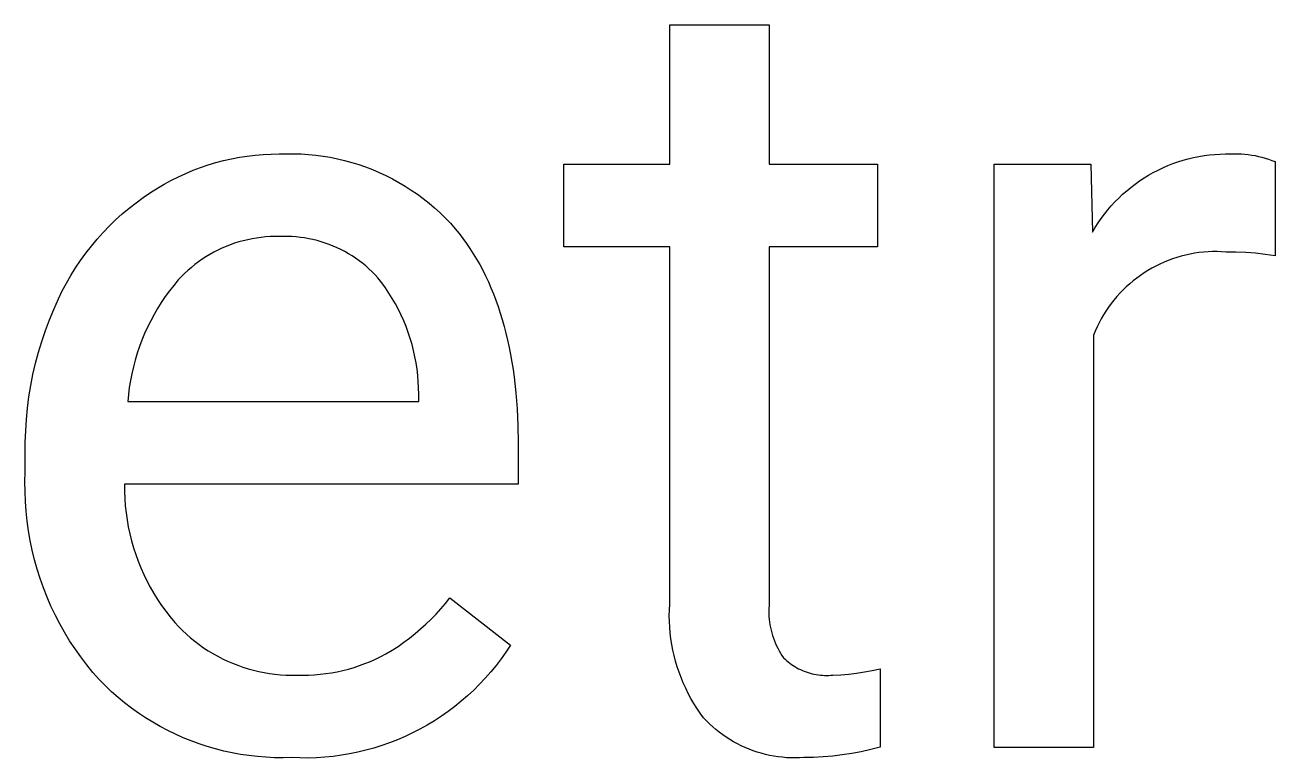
# Model space of a CAD drawing. Header units: millimetres. Extents: x 0 to 4030, y 0 to 2816.
# Drawn here: x 3855.69 to 3901.72, y 356.41 to 383.41 of the extents above; entities that cross this region are included whole.
import ezdxf

# ---------------------------------------------------------------- set-up
doc = ezdxf.new("R2010")
doc.units = ezdxf.units.MM
doc.header["$MEASUREMENT"] = 0
doc.layers.add('Domyślny', color=7, linetype='Continuous', true_color=0x000000)

msp = doc.modelspace()

# ---------------------------------------------------------------- linework, layer by layer
at = {"layer": 'Domyślny'}
for p, q in [((3879.428, 378.274), (3879.428, 383.406)), ((3879.428, 383.406), (3883.086, 383.406)), ((3883.086, 383.406), (3883.086, 378.274)), ((3863.001, 378.412), (3863.289, 378.477)), ((3863.289, 378.477), (3863.579, 378.532)), ((3863.579, 378.532), (3863.87, 378.577)), ((3863.87, 378.577), (3864.163, 378.611)), ((3864.163, 378.611), (3864.456, 378.636)), ((3864.456, 378.636), (3864.751, 378.65)), ((3864.751, 378.65), (3865.045, 378.655)), ((3865.045, 378.655), (3865.315, 378.665)), ((3865.315, 378.665), (3865.586, 378.666)), ((3865.586, 378.666), (3865.856, 378.657)), ((3865.856, 378.657), (3866.125, 378.64)), ((3866.125, 378.64), (3866.394, 378.614)), ((3866.394, 378.614), (3866.662, 378.578)), ((3866.662, 378.578), (3866.929, 378.534)), ((3866.929, 378.534), (3867.193, 378.481)), ((3867.193, 378.481), (3867.456, 378.418)), ((3867.456, 378.418), (3867.717, 378.347)), ((3898.147, 378.365), (3898.337, 378.424)), ((3898.337, 378.424), (3898.528, 378.477)), ((3898.528, 378.477), (3898.721, 378.523)), ((3898.721, 378.523), (3898.915, 378.562)), ((3898.915, 378.562), (3899.111, 378.595)), ((3899.111, 378.595), (3899.307, 378.621)), ((3899.307, 378.621), (3899.505, 378.639)), ((3899.505, 378.639), (3899.703, 378.651)), ((3899.703, 378.651), (3899.901, 378.656)), ((3899.901, 378.656), (3900.099, 378.655)), ((3900.099, 378.655), (3900.227, 378.659)), ((3900.227, 378.659), (3900.355, 378.659)), ((3900.355, 378.659), (3900.482, 378.655)), ((3900.482, 378.655), (3900.61, 378.647)), ((3900.61, 378.647), (3900.737, 378.633)), ((3900.737, 378.633), (3900.863, 378.616)), ((3900.863, 378.616), (3900.989, 378.594)), ((3900.989, 378.594), (3901.114, 378.568)), ((3901.114, 378.568), (3901.238, 378.537)), ((3901.238, 378.537), (3901.361, 378.502)), ((3901.361, 378.502), (3901.482, 378.463)), ((3901.482, 378.463), (3901.602, 378.42)), ((3901.602, 378.42), (3901.721, 378.372)), ((3861.606, 377.941), (3861.879, 378.055)), ((3861.879, 378.055), (3862.154, 378.159)), ((3862.154, 378.159), (3862.434, 378.253)), ((3862.434, 378.253), (3862.716, 378.337)), ((3862.716, 378.337), (3863.001, 378.412)), ((3867.717, 378.347), (3867.975, 378.267)), ((3867.975, 378.267), (3868.23, 378.178)), ((3868.23, 378.178), (3868.482, 378.081)), ((3868.482, 378.081), (3868.731, 377.976)), ((3868.731, 377.976), (3868.976, 377.862)), ((3875.534, 375.234), (3875.534, 378.274)), ((3875.534, 378.274), (3879.428, 378.274)), ((3883.086, 378.274), (3887.077, 378.274)), ((3887.077, 378.274), (3887.077, 375.234)), ((3891.383, 356.798), (3891.383, 378.274)), ((3891.383, 378.274), (3894.941, 378.274)), ((3894.941, 378.274), (3895, 375.78)), ((3897.066, 377.874), (3897.239, 377.971)), ((3897.239, 377.971), (3897.415, 378.062)), ((3897.415, 378.062), (3897.594, 378.147)), ((3897.594, 378.147), (3897.776, 378.226)), ((3897.776, 378.226), (3897.96, 378.299)), ((3897.96, 378.299), (3898.147, 378.365)), ((3901.721, 378.372), (3901.721, 374.904)), ((3860.562, 377.396), (3860.816, 377.546)), ((3860.816, 377.546), (3861.075, 377.687)), ((3861.075, 377.687), (3861.338, 377.819)), ((3861.338, 377.819), (3861.606, 377.941)), ((3868.976, 377.862), (3869.217, 377.74)), ((3869.217, 377.74), (3869.454, 377.609)), ((3869.454, 377.609), (3869.686, 377.471)), ((3896.412, 377.426), (3896.57, 377.546)), ((3896.57, 377.546), (3896.731, 377.661)), ((3896.731, 377.661), (3896.897, 377.77)), ((3896.897, 377.77), (3897.066, 377.874)), ((3859.776, 376.859), (3860.042, 377.053)), ((3860.042, 377.053), (3860.313, 377.238)), ((3860.313, 377.238), (3860.562, 377.396)), ((3869.686, 377.471), (3869.913, 377.325)), ((3869.913, 377.325), (3870.136, 377.172)), ((3870.136, 377.172), (3870.353, 377.011)), ((3895.827, 376.891), (3895.966, 377.032)), ((3895.966, 377.032), (3896.11, 377.169)), ((3896.11, 377.169), (3896.259, 377.3)), ((3896.259, 377.3), (3896.412, 377.426)), ((3859.267, 376.444), (3859.518, 376.656)), ((3859.518, 376.656), (3859.776, 376.859)), ((3870.353, 377.011), (3870.564, 376.843)), ((3870.564, 376.843), (3870.77, 376.667)), ((3870.77, 376.667), (3870.969, 376.485)), ((3895.439, 376.44), (3895.563, 376.595)), ((3895.563, 376.595), (3895.692, 376.745)), ((3895.692, 376.745), (3895.827, 376.891)), ((3858.787, 375.994), (3859.023, 376.223)), ((3859.023, 376.223), (3859.267, 376.444)), ((3870.969, 376.485), (3871.163, 376.297)), ((3871.163, 376.297), (3871.35, 376.102)), ((3895.101, 375.951), (3895.208, 376.118)), ((3895.208, 376.118), (3895.321, 376.281)), ((3895.321, 376.281), (3895.439, 376.44)), ((3858.34, 375.513), (3858.559, 375.757)), ((3858.559, 375.757), (3858.787, 375.994)), ((3871.35, 376.102), (3871.53, 375.9)), ((3871.53, 375.9), (3871.672, 375.726)), ((3871.672, 375.726), (3871.81, 375.547)), ((3895, 375.78), (3895.101, 375.951)), ((3857.927, 375.001), (3858.129, 375.261)), ((3858.129, 375.261), (3858.34, 375.513)), ((3863.092, 375.248), (3862.939, 375.182)), ((3863.247, 375.309), (3863.092, 375.248)), ((3863.405, 375.364), (3863.247, 375.309)), ((3863.564, 375.414), (3863.405, 375.364)), ((3863.724, 375.459), (3863.564, 375.414)), ((3863.887, 375.498), (3863.724, 375.459)), ((3864.05, 375.531), (3863.887, 375.498)), ((3864.214, 375.559), (3864.05, 375.531)), ((3864.38, 375.581), (3864.214, 375.559)), ((3864.546, 375.598), (3864.38, 375.581)), ((3864.712, 375.609), (3864.546, 375.598)), ((3864.879, 375.614), (3864.712, 375.609)), ((3865.045, 375.614), (3864.879, 375.614)), ((3865.202, 375.618), (3865.045, 375.614)), ((3865.359, 375.617), (3865.202, 375.618)), ((3865.516, 375.611), (3865.359, 375.617)), ((3865.672, 375.6), (3865.516, 375.611)), ((3865.828, 375.583), (3865.672, 375.6)), ((3865.983, 375.561), (3865.828, 375.583)), ((3866.137, 375.534), (3865.983, 375.561)), ((3866.291, 375.502), (3866.137, 375.534)), ((3866.443, 375.464), (3866.291, 375.502)), ((3866.594, 375.421), (3866.443, 375.464)), ((3866.743, 375.373), (3866.594, 375.421)), ((3866.89, 375.32), (3866.743, 375.373)), ((3867.036, 375.262), (3866.89, 375.32)), ((3867.179, 375.199), (3867.036, 375.262)), ((3867.321, 375.132), (3867.179, 375.199)), ((3871.81, 375.547), (3871.943, 375.363)), ((3871.943, 375.363), (3872.072, 375.175)), ((3879.428, 375.234), (3875.534, 375.234)), ((3879.428, 362.069), (3879.428, 375.234)), ((3887.077, 375.234), (3883.086, 375.234)), ((3883.086, 375.234), (3883.086, 362.019)), ((3857.55, 374.463), (3857.734, 374.735)), ((3857.734, 374.735), (3857.927, 375.001)), ((3862.211, 374.776), (3862.075, 374.681)), ((3862.351, 374.867), (3862.211, 374.776)), ((3862.494, 374.954), (3862.351, 374.867)), ((3862.64, 375.035), (3862.494, 374.954)), ((3862.788, 375.111), (3862.64, 375.035)), ((3862.939, 375.182), (3862.788, 375.111)), ((3867.46, 375.059), (3867.321, 375.132)), ((3867.596, 374.982), (3867.46, 375.059)), ((3867.73, 374.9), (3867.596, 374.982)), ((3867.861, 374.814), (3867.73, 374.9)), ((3867.989, 374.723), (3867.861, 374.814)), ((3872.072, 375.175), (3872.196, 374.982)), ((3872.196, 374.982), (3872.315, 374.784)), ((3872.315, 374.784), (3872.431, 374.582)), ((3897.791, 374.733), (3897.636, 374.67)), ((3897.948, 374.791), (3897.791, 374.733)), ((3898.106, 374.843), (3897.948, 374.791)), ((3898.267, 374.889), (3898.106, 374.843)), ((3898.428, 374.931), (3898.267, 374.889)), ((3898.592, 374.966), (3898.428, 374.931)), ((3898.756, 374.996), (3898.592, 374.966)), ((3898.921, 375.02), (3898.756, 374.996)), ((3899.087, 375.038), (3898.921, 375.02)), ((3899.254, 375.051), (3899.087, 375.038)), ((3899.421, 375.058), (3899.254, 375.051)), ((3899.588, 375.059), (3899.421, 375.058)), ((3899.754, 375.054), (3899.588, 375.059)), ((3899.921, 375.043), (3899.754, 375.054)), ((3900.282, 375.04), (3899.921, 375.043)), ((3900.644, 375.024), (3900.282, 375.04)), ((3901.004, 374.996), (3900.644, 375.024)), ((3901.363, 374.956), (3901.004, 374.996)), ((3901.721, 374.904), (3901.363, 374.956)), ((3857.376, 374.184), (3857.55, 374.463)), ((3861.686, 374.367), (3861.563, 374.253)), ((3861.812, 374.476), (3861.686, 374.367)), ((3861.941, 374.581), (3861.812, 374.476)), ((3862.075, 374.681), (3861.941, 374.581)), ((3868.113, 374.628), (3867.989, 374.723)), ((3868.235, 374.529), (3868.113, 374.628)), ((3868.353, 374.426), (3868.235, 374.529)), ((3868.467, 374.319), (3868.353, 374.426)), ((3868.578, 374.208), (3868.467, 374.319)), ((3872.431, 374.582), (3872.541, 374.375)), ((3872.541, 374.375), (3872.647, 374.163)), ((3896.901, 374.276), (3896.763, 374.183)), ((3897.042, 374.365), (3896.901, 374.276)), ((3897.187, 374.449), (3897.042, 374.365)), ((3897.334, 374.528), (3897.187, 374.449)), ((3897.484, 374.601), (3897.334, 374.528)), ((3897.636, 374.67), (3897.484, 374.601)), ((3857.057, 373.609), (3857.212, 373.899)), ((3857.212, 373.899), (3857.376, 374.184)), ((3861.164, 373.815), (3861.004, 373.61)), ((3861.33, 374.014), (3861.164, 373.815)), ((3861.445, 374.136), (3861.33, 374.014)), ((3861.563, 374.253), (3861.445, 374.136)), ((3868.685, 374.093), (3868.578, 374.208)), ((3868.826, 373.91), (3868.685, 374.093)), ((3868.961, 373.722), (3868.826, 373.91)), ((3872.647, 374.163), (3872.749, 373.947)), ((3872.749, 373.947), (3872.846, 373.726)), ((3896.369, 373.874), (3896.245, 373.762)), ((3896.496, 373.981), (3896.369, 373.874)), ((3896.628, 374.084), (3896.496, 373.981)), ((3896.763, 374.183), (3896.628, 374.084)), ((3856.913, 373.314), (3857.057, 373.609)), ((3860.852, 373.4), (3860.706, 373.185)), ((3861.004, 373.61), (3860.852, 373.4)), ((3869.09, 373.529), (3868.961, 373.722)), ((3869.212, 373.333), (3869.09, 373.529)), ((3872.846, 373.726), (3872.939, 373.501)), ((3872.939, 373.501), (3873.027, 373.27)), ((3895.897, 373.402), (3895.789, 373.274)), ((3896.009, 373.526), (3895.897, 373.402)), ((3896.125, 373.646), (3896.009, 373.526)), ((3896.245, 373.762), (3896.125, 373.646)), ((3856.582, 372.542), (3856.741, 372.931)), ((3856.741, 372.931), (3856.913, 373.314)), ((3860.568, 372.965), (3860.437, 372.74)), ((3860.706, 373.185), (3860.568, 372.965)), ((3869.327, 373.132), (3869.212, 373.333)), ((3869.436, 372.927), (3869.327, 373.132)), ((3869.537, 372.719), (3869.436, 372.927)), ((3873.027, 373.27), (3873.11, 373.036)), ((3873.11, 373.036), (3873.189, 372.796)), ((3895.588, 373.007), (3895.495, 372.869)), ((3895.687, 373.142), (3895.588, 373.007)), ((3895.789, 373.274), (3895.687, 373.142)), ((3856.435, 372.149), (3856.582, 372.542)), ((3860.314, 372.511), (3860.199, 372.279)), ((3860.437, 372.74), (3860.314, 372.511)), ((3869.632, 372.508), (3869.537, 372.719)), ((3869.719, 372.294), (3869.632, 372.508)), ((3873.189, 372.796), (3873.264, 372.552)), ((3873.264, 372.552), (3873.334, 372.304)), ((3895.244, 372.436), (3895.17, 372.286)), ((3895.322, 372.583), (3895.244, 372.436)), ((3895.406, 372.728), (3895.322, 372.583)), ((3895.495, 372.869), (3895.406, 372.728)), ((3856.302, 371.751), (3856.435, 372.149)), ((3860.091, 372.042), (3859.992, 371.802)), ((3860.199, 372.279), (3860.091, 372.042)), ((3869.799, 372.077), (3869.719, 372.294)), ((3869.872, 371.857), (3869.799, 372.077)), ((3873.334, 372.304), (3873.399, 372.05)), ((3873.399, 372.05), (3873.46, 371.792)), ((3895.102, 372.133), (3895.039, 371.979)), ((3895.039, 371.979), (3895.039, 356.798)), ((3895.17, 372.286), (3895.102, 372.133)), ((3856.181, 371.349), (3856.302, 371.751)), ((3859.901, 371.559), (3859.817, 371.313)), ((3859.992, 371.802), (3859.901, 371.559)), ((3869.938, 371.635), (3869.872, 371.857)), ((3869.995, 371.411), (3869.938, 371.635)), ((3873.46, 371.792), (3873.516, 371.53)), ((3873.516, 371.53), (3873.568, 371.263)), ((3856.073, 370.944), (3856.181, 371.349)), ((3859.742, 371.064), (3859.676, 370.813)), ((3859.817, 371.313), (3859.742, 371.064)), ((3870.046, 371.185), (3869.995, 371.411)), ((3870.088, 370.957), (3870.046, 371.185)), ((3873.568, 371.263), (3873.616, 370.991)), ((3855.979, 370.535), (3856.073, 370.944)), ((3859.676, 370.813), (3859.618, 370.56)), ((3870.123, 370.728), (3870.088, 370.957)), ((3870.151, 370.498), (3870.123, 370.728)), ((3873.616, 370.991), (3873.659, 370.714)), ((3873.659, 370.714), (3873.697, 370.433)), ((3855.898, 370.123), (3855.979, 370.535)), ((3859.568, 370.305), (3859.527, 370.048)), ((3859.618, 370.56), (3859.568, 370.305)), ((3870.17, 370.268), (3870.151, 370.498)), ((3870.182, 370.036), (3870.17, 370.268)), ((3873.697, 370.433), (3873.76, 369.857)), ((3855.777, 369.292), (3855.831, 369.708)), ((3855.831, 369.708), (3855.898, 370.123)), ((3859.495, 369.79), (3859.471, 369.532)), ((3859.527, 370.048), (3859.495, 369.79)), ((3870.186, 369.805), (3870.182, 370.036)), ((3870.186, 369.532), (3870.186, 369.805)), ((3873.76, 369.857), (3873.805, 369.262)), ((3855.736, 368.874), (3855.777, 369.292)), ((3859.471, 369.532), (3870.186, 369.532)), ((3873.805, 369.262), (3873.833, 368.649)), ((3855.71, 368.456), (3855.736, 368.874)), ((3855.696, 368.036), (3855.71, 368.456)), ((3873.833, 368.649), (3873.842, 368.017)), ((3855.697, 367.616), (3855.696, 368.036)), ((3873.842, 368.017), (3873.842, 366.491)), ((3855.697, 366.942), (3855.697, 367.616)), ((3855.685, 366.58), (3855.697, 366.942)), ((3855.686, 366.217), (3855.685, 366.58)), ((3873.842, 366.491), (3859.353, 366.491)), ((3859.353, 366.491), (3859.353, 366.227)), ((3855.699, 365.854), (3855.686, 366.217)), ((3859.353, 366.227), (3859.362, 365.963)), ((3855.724, 365.493), (3855.699, 365.854)), ((3859.362, 365.963), (3859.38, 365.7)), ((3859.38, 365.7), (3859.407, 365.438)), ((3855.761, 365.132), (3855.724, 365.493)), ((3855.811, 364.773), (3855.761, 365.132)), ((3859.407, 365.438), (3859.444, 365.177)), ((3859.444, 365.177), (3859.49, 364.917)), ((3855.873, 364.415), (3855.811, 364.773)), ((3859.49, 364.917), (3859.545, 364.659)), ((3859.545, 364.659), (3859.608, 364.403)), ((3855.947, 364.06), (3855.873, 364.415)), ((3859.608, 364.403), (3859.681, 364.149)), ((3859.681, 364.149), (3859.762, 363.898)), ((3856.033, 363.708), (3855.947, 364.06)), ((3856.131, 363.359), (3856.033, 363.708)), ((3859.762, 363.898), (3859.852, 363.65)), ((3856.241, 363.013), (3856.131, 363.359)), ((3859.852, 363.65), (3859.951, 363.406)), ((3859.951, 363.406), (3860.058, 363.165)), ((3856.363, 362.671), (3856.241, 363.013)), ((3860.058, 363.165), (3860.174, 362.927)), ((3860.174, 362.927), (3860.297, 362.694)), ((3856.496, 362.334), (3856.363, 362.671)), ((3856.641, 362.001), (3856.496, 362.334)), ((3860.297, 362.694), (3860.429, 362.466)), ((3860.429, 362.466), (3860.569, 362.242)), ((3871.168, 362.099), (3871.332, 362.304)), ((3871.332, 362.304), (3873.565, 360.56)), ((3856.797, 361.674), (3856.641, 362.001)), ((3860.569, 362.242), (3860.716, 362.023)), ((3860.716, 362.023), (3860.871, 361.81)), ((3870.822, 361.705), (3870.998, 361.899)), ((3870.998, 361.899), (3871.168, 362.099)), ((3879.414, 361.645), (3879.417, 361.857)), ((3879.417, 361.857), (3879.428, 362.069)), ((3883.08, 361.917), (3883.078, 361.816)), ((3883.086, 362.019), (3883.08, 361.917)), ((3856.964, 361.352), (3856.797, 361.674)), ((3860.871, 361.81), (3861.033, 361.602)), ((3861.033, 361.602), (3861.203, 361.399)), ((3861.203, 361.399), (3861.34, 361.251)), ((3870.45, 361.334), (3870.639, 361.516)), ((3870.639, 361.516), (3870.822, 361.705)), ((3879.419, 361.433), (3879.414, 361.645)), ((3879.43, 361.221), (3879.419, 361.433)), ((3883.078, 361.816), (3883.079, 361.714)), ((3883.079, 361.714), (3883.084, 361.612)), ((3883.084, 361.612), (3883.092, 361.511)), ((3883.092, 361.511), (3883.104, 361.41)), ((3883.104, 361.41), (3883.119, 361.31)), ((3857.142, 361.035), (3856.964, 361.352)), ((3857.33, 360.726), (3857.142, 361.035)), ((3861.34, 361.251), (3861.482, 361.107)), ((3861.482, 361.107), (3861.63, 360.969)), ((3861.63, 360.969), (3861.782, 360.836)), ((3869.851, 360.824), (3870.056, 360.988)), ((3870.056, 360.988), (3870.256, 361.158)), ((3870.256, 361.158), (3870.45, 361.334)), ((3879.449, 361.01), (3879.43, 361.221)), ((3879.474, 360.8), (3879.449, 361.01)), ((3883.119, 361.31), (3883.138, 361.21)), ((3883.138, 361.21), (3883.16, 361.111)), ((3883.16, 361.111), (3883.185, 361.012)), ((3883.185, 361.012), (3883.214, 360.915)), ((3857.529, 360.422), (3857.33, 360.726)), ((3861.782, 360.836), (3861.938, 360.708)), ((3861.938, 360.708), (3862.099, 360.585)), ((3862.099, 360.585), (3862.264, 360.468)), ((3862.264, 360.468), (3862.433, 360.357)), ((3869.205, 360.374), (3869.425, 360.517)), ((3869.425, 360.517), (3869.64, 360.667)), ((3869.64, 360.667), (3869.851, 360.824)), ((3873.565, 360.56), (3873.397, 360.305)), ((3879.507, 360.59), (3879.474, 360.8)), ((3879.547, 360.382), (3879.507, 360.59)), ((3883.214, 360.915), (3883.246, 360.818)), ((3883.246, 360.818), (3883.282, 360.723)), ((3883.282, 360.723), (3883.321, 360.629)), ((3883.321, 360.629), (3883.363, 360.537)), ((3883.363, 360.537), (3883.408, 360.446)), ((3857.738, 360.126), (3857.529, 360.422)), ((3857.957, 359.837), (3857.738, 360.126)), ((3862.433, 360.357), (3862.606, 360.252)), ((3862.606, 360.252), (3862.782, 360.153)), ((3862.782, 360.153), (3862.961, 360.06)), ((3862.961, 360.06), (3863.144, 359.974)), ((3868.404, 359.961), (3868.599, 360.047)), ((3868.599, 360.047), (3868.791, 360.14)), ((3868.791, 360.14), (3868.98, 360.238)), ((3868.98, 360.238), (3869.205, 360.374)), ((3873.219, 360.055), (3873.033, 359.811)), ((3873.397, 360.305), (3873.219, 360.055)), ((3879.593, 360.175), (3879.547, 360.382)), ((3879.647, 359.97), (3879.593, 360.175)), ((3883.408, 360.446), (3883.456, 360.356)), ((3883.456, 360.356), (3883.508, 360.269)), ((3883.508, 360.269), (3883.562, 360.183)), ((3883.562, 360.183), (3883.619, 360.099)), ((3883.619, 360.099), (3883.675, 360.046)), ((3883.675, 360.046), (3883.732, 359.995)), ((3858.186, 359.555), (3857.957, 359.837)), ((3858.425, 359.282), (3858.186, 359.555)), ((3863.144, 359.974), (3863.33, 359.894)), ((3863.33, 359.894), (3863.518, 359.82)), ((3863.518, 359.82), (3863.709, 359.753)), ((3863.709, 359.753), (3863.902, 359.693)), ((3863.902, 359.693), (3864.097, 359.639)), ((3864.097, 359.639), (3864.293, 359.592)), ((3864.293, 359.592), (3864.492, 359.552)), ((3864.492, 359.552), (3864.691, 359.519)), ((3866.763, 359.513), (3866.973, 359.545)), ((3866.973, 359.545), (3867.183, 359.584)), ((3867.183, 359.584), (3867.391, 359.63)), ((3867.391, 359.63), (3867.598, 359.683)), ((3867.598, 359.683), (3867.803, 359.742)), ((3867.803, 359.742), (3868.006, 359.809)), ((3868.006, 359.809), (3868.206, 359.882)), ((3868.206, 359.882), (3868.404, 359.961)), ((3872.839, 359.574), (3872.637, 359.344)), ((3873.033, 359.811), (3872.839, 359.574)), ((3879.708, 359.766), (3879.647, 359.97)), ((3879.775, 359.565), (3879.708, 359.766)), ((3879.849, 359.367), (3879.775, 359.565)), ((3883.732, 359.995), (3883.79, 359.945)), ((3883.79, 359.945), (3883.851, 359.898)), ((3883.851, 359.898), (3883.913, 359.853)), ((3883.913, 359.853), (3883.976, 359.811)), ((3883.976, 359.811), (3884.041, 359.77)), ((3884.041, 359.77), (3884.108, 359.731)), ((3884.108, 359.731), (3884.175, 359.695)), ((3884.175, 359.695), (3884.244, 359.661)), ((3884.244, 359.661), (3884.314, 359.63)), ((3884.314, 359.63), (3884.385, 359.601)), ((3884.385, 359.601), (3884.457, 359.574)), ((3884.457, 359.574), (3884.529, 359.55)), ((3884.529, 359.55), (3884.603, 359.528)), ((3886.312, 359.533), (3886.602, 359.577)), ((3886.602, 359.577), (3886.89, 359.631)), ((3886.89, 359.631), (3887.175, 359.693)), ((3887.175, 359.693), (3887.175, 356.804)), ((3858.646, 359.059), (3858.425, 359.282)), ((3864.691, 359.519), (3864.891, 359.493)), ((3864.891, 359.493), (3865.093, 359.474)), ((3865.093, 359.474), (3865.295, 359.462)), ((3865.295, 359.462), (3865.497, 359.457)), ((3865.497, 359.457), (3865.699, 359.459)), ((3865.699, 359.459), (3865.912, 359.456)), ((3865.912, 359.456), (3866.125, 359.459)), ((3866.125, 359.459), (3866.338, 359.47)), ((3866.338, 359.47), (3866.551, 359.488)), ((3866.551, 359.488), (3866.763, 359.513)), ((3872.427, 359.12), (3872.209, 358.904)), ((3872.637, 359.344), (3872.427, 359.12)), ((3879.93, 359.17), (3879.849, 359.367)), ((3880.017, 358.977), (3879.93, 359.17)), ((3884.603, 359.528), (3884.677, 359.509)), ((3884.677, 359.509), (3884.752, 359.492)), ((3884.752, 359.492), (3884.827, 359.478)), ((3884.827, 359.478), (3884.903, 359.467)), ((3884.903, 359.467), (3884.979, 359.458)), ((3884.979, 359.458), (3885.055, 359.451)), ((3885.055, 359.451), (3885.132, 359.448)), ((3885.132, 359.448), (3885.209, 359.447)), ((3885.209, 359.447), (3885.285, 359.448)), ((3885.285, 359.448), (3885.362, 359.452)), ((3885.362, 359.452), (3885.438, 359.459)), ((3885.438, 359.459), (3885.73, 359.474)), ((3885.73, 359.474), (3886.022, 359.499)), ((3886.022, 359.499), (3886.312, 359.533)), ((3858.875, 358.843), (3858.646, 359.059)), ((3859.112, 358.635), (3858.875, 358.843)), ((3859.355, 358.435), (3859.112, 358.635)), ((3871.985, 358.696), (3871.753, 358.495)), ((3872.209, 358.904), (3871.985, 358.696)), ((3880.111, 358.787), (3880.017, 358.977)), ((3880.211, 358.6), (3880.111, 358.787)), ((3859.604, 358.244), (3859.355, 358.435)), ((3859.86, 358.061), (3859.604, 358.244)), ((3871.514, 358.302), (3871.27, 358.118)), ((3871.753, 358.495), (3871.514, 358.302)), ((3880.318, 358.417), (3880.211, 358.6)), ((3880.43, 358.237), (3880.318, 358.417)), ((3880.549, 358.061), (3880.43, 358.237)), ((3860.122, 357.887), (3859.86, 358.061)), ((3860.39, 357.721), (3860.122, 357.887)), ((3860.663, 357.565), (3860.39, 357.721)), ((3870.762, 357.775), (3870.499, 357.616)), ((3871.019, 357.942), (3870.762, 357.775)), ((3871.27, 358.118), (3871.019, 357.942)), ((3880.673, 357.889), (3880.549, 358.061)), ((3880.782, 357.774), (3880.673, 357.889)), ((3880.895, 357.663), (3880.782, 357.774)), ((3860.941, 357.418), (3860.663, 357.565)), ((3861.225, 357.281), (3860.941, 357.418)), ((3861.512, 357.153), (3861.225, 357.281)), ((3869.959, 357.327), (3869.682, 357.196)), ((3870.232, 357.467), (3869.959, 357.327)), ((3870.499, 357.616), (3870.232, 357.467)), ((3881.012, 357.556), (3880.895, 357.663)), ((3881.132, 357.453), (3881.012, 357.556)), ((3881.256, 357.355), (3881.132, 357.453)), ((3881.383, 357.26), (3881.256, 357.355)), ((3881.513, 357.171), (3881.383, 357.26)), ((3861.804, 357.035), (3861.512, 357.153)), ((3862.099, 356.927), (3861.804, 357.035)), ((3862.398, 356.829), (3862.099, 356.927)), ((3862.7, 356.741), (3862.398, 356.829)), ((3868.825, 356.862), (3868.533, 356.77)), ((3869.115, 356.964), (3868.825, 356.862)), ((3869.4, 357.075), (3869.115, 356.964)), ((3869.682, 357.196), (3869.4, 357.075)), ((3881.646, 357.085), (3881.513, 357.171)), ((3881.783, 357.005), (3881.646, 357.085)), ((3881.921, 356.929), (3881.783, 357.005)), ((3882.063, 356.858), (3881.921, 356.929)), ((3882.207, 356.792), (3882.063, 356.858)), ((3882.353, 356.73), (3882.207, 356.792)), ((3887.175, 356.804), (3886.831, 356.715)), ((3895.039, 356.798), (3891.383, 356.798)), ((3863.005, 356.663), (3862.7, 356.741)), ((3863.313, 356.596), (3863.005, 356.663)), ((3863.622, 356.539), (3863.313, 356.596)), ((3863.933, 356.492), (3863.622, 356.539)), ((3864.246, 356.456), (3863.933, 356.492)), ((3864.559, 356.431), (3864.246, 356.456)), ((3864.874, 356.416), (3864.559, 356.431)), ((3865.188, 356.411), (3864.874, 356.416)), ((3865.503, 356.418), (3865.188, 356.411)), ((3865.809, 356.406), (3865.503, 356.418)), ((3866.116, 356.405), (3865.809, 356.406)), ((3866.422, 356.414), (3866.116, 356.405)), ((3866.728, 356.434), (3866.422, 356.414)), ((3867.033, 356.464), (3866.728, 356.434)), ((3867.337, 356.505), (3867.033, 356.464)), ((3867.639, 356.556), (3867.337, 356.505)), ((3867.939, 356.617), (3867.639, 356.556)), ((3868.237, 356.689), (3867.939, 356.617)), ((3868.533, 356.77), (3868.237, 356.689)), ((3882.501, 356.674), (3882.353, 356.73)), ((3882.651, 356.624), (3882.501, 356.674)), ((3882.802, 356.578), (3882.651, 356.624)), ((3882.955, 356.538), (3882.802, 356.578)), ((3883.11, 356.503), (3882.955, 356.538)), ((3883.265, 356.473), (3883.11, 356.503)), ((3883.421, 356.449), (3883.265, 356.473)), ((3883.579, 356.43), (3883.421, 356.449)), ((3883.736, 356.417), (3883.579, 356.43)), ((3883.894, 356.409), (3883.736, 356.417)), ((3884.053, 356.406), (3883.894, 356.409)), ((3884.211, 356.409), (3884.053, 356.406)), ((3884.369, 356.418), (3884.211, 356.409)), ((3884.724, 356.426), (3884.369, 356.418)), ((3885.079, 356.445), (3884.724, 356.426)), ((3885.432, 356.476), (3885.079, 356.445)), ((3885.785, 356.519), (3885.432, 356.476)), ((3886.136, 356.573), (3885.785, 356.519)), ((3886.485, 356.638), (3886.136, 356.573)), ((3886.831, 356.715), (3886.485, 356.638))]:
    msp.add_line(p, q, dxfattribs=at)

doc.saveas('drawing.dxf')
